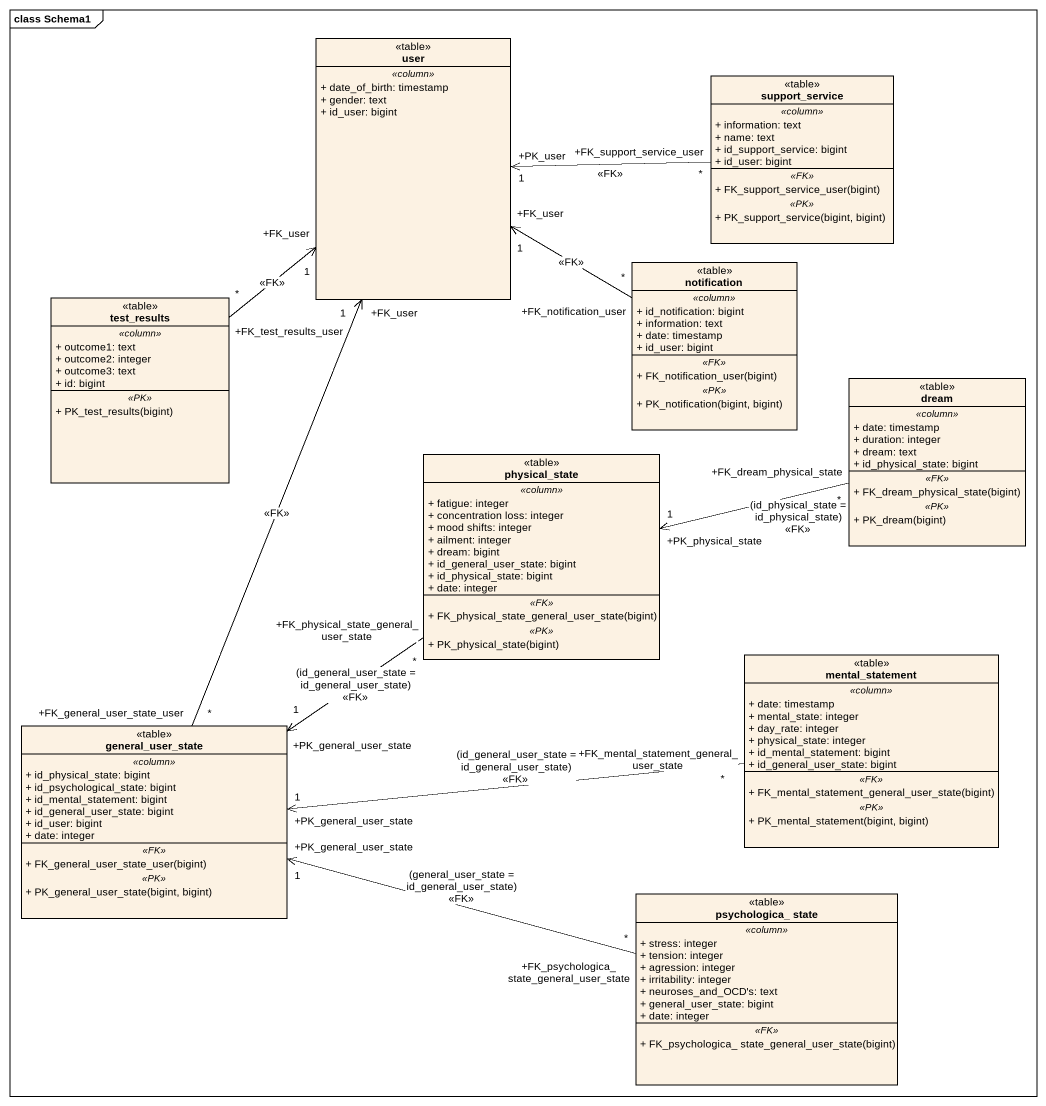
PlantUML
@startuml
mainframe class Schema1
hide circle
hide empty members
skinparam classAttributeIconSize 0
class user <<table>> {
  .. <<column>> ..
  + date_of_birth: timestamp
  + gender: text
  + id_user: bigint
}
class support_service <<table>> {
  .. <<column>> ..
  + information: text
  + name: text
  + id_support_service: bigint
  + id_user: bigint
  .. <<FK>> ..
  + FK_support_service_user(bigint)
  .. <<PK>> ..
  + PK_support_service(bigint, bigint)
}
class test_results <<table>> {
  .. <<column>> ..
  + outcome1: text
  + outcome2: integer
  + outcome3: text
  + id: bigint
  .. <<PK>> ..
  + PK_test_results(bigint)
}
class notification <<table>> {
  .. <<column>> ..
  + id_notification: bigint
  + information: text
  + date: timestamp
  + id_user: bigint
  .. <<FK>> ..
  + FK_notification_user(bigint)
  .. <<PK>> ..
  + PK_notification(bigint, bigint)
}
class dream <<table>> {
  .. <<column>> ..
  + date: timestamp
  + duration: integer
  + dream: text
  + id_physical_state: bigint
  .. <<FK>> ..
  + FK_dream_physical_state(bigint)
  .. <<PK>> ..
  + PK_dream(bigint)
}
class physical_state <<table>> {
  .. <<column>> ..
  + fatigue: integer
  + concentration loss: integer
  + mood shifts: integer
  + ailment: integer
  + dream: bigint
  + id_general_user_state: bigint
  + id_physical_state: bigint
  + date: integer
  .. <<FK>> ..
  + FK_physical_state_general_user_state(bigint)
  .. <<PK>> ..
  + PK_physical_state(bigint)
}
class mental_statement <<table>> {
  .. <<column>> ..
  + date: timestamp
  + mental_state: integer
  + day_rate: integer
  + physical_state: integer
  + id_mental_statement: bigint
  + id_general_user_state: bigint
  .. <<FK>> ..
  + FK_mental_statement_general_user_state(bigint)
  .. <<PK>> ..
  + PK_mental_statement(bigint, bigint)
}
class general_user_state <<table>> {
  .. <<column>> ..
  + id_physical_state: bigint
  + id_psychological_state: bigint
  + id_mental_statement: bigint
  + id_general_user_state: bigint
  + id_user: bigint
  + date: integer
  .. <<FK>> ..
  + FK_general_user_state_user(bigint)
  .. <<PK>> ..
  + PK_general_user_state(bigint, bigint)
}
class "psychologica_ state" as psychologica_state <<table>> {
  .. <<column>> ..
  + stress: integer
  + tension: integer
  + agression: integer
  + irritability: integer
  + neuroses_and_OCD's: text
  + general_user_state: bigint
  + date: integer
  .. <<FK>> ..
  + FK_psychologica_ state_general_user_state(bigint)
}
support_service "+FK_support_service_user\n*" -left-> "+PK_user\n1" user : <<FK>>
test_results "+FK_test_results_user\n*" -up-> "+FK_user\n1" user : <<FK>>
notification "+FK_notification_user\n*" -left-> "+FK_user\n1" user : <<FK>>
dream "+FK_dream_physical_state\n*" -left-> "+PK_physical_state\n1" physical_state : (id_physical_state = id_physical_state)\n<<FK>>
physical_state "+FK_physical_state_general_user_state\n*" --> "+PK_general_user_state\n1" general_user_state : (id_general_user_state = id_general_user_state)\n<<FK>>
mental_statement "+FK_mental_statement_general_user_state\n*" -left-> "+PK_general_user_state\n1" general_user_state : (id_general_user_state = id_general_user_state)\n<<FK>>
general_user_state "+FK_general_user_state_user\n*" -up-> "+FK_user\n1" user : <<FK>>
psychologica_state "+FK_psychologica_ state_general_user_state\n*" -left-> "+PK_general_user_state\n1" general_user_state : (general_user_state = id_general_user_state)\n<<FK>>
@enduml
